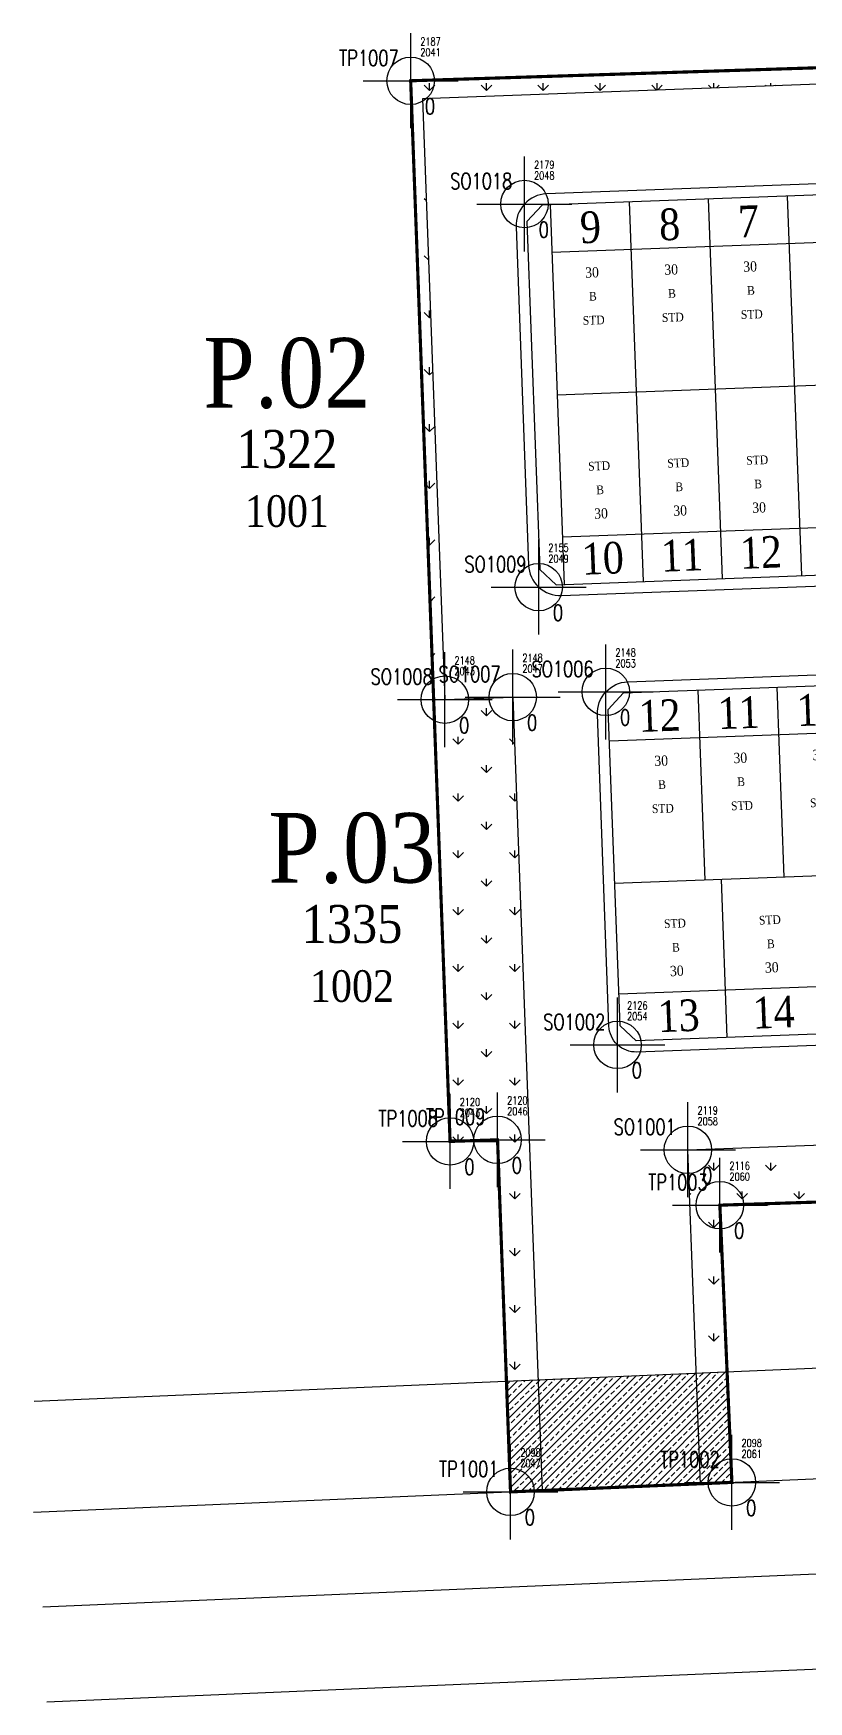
# Model space of a CAD drawing. Header units: metres. Extents: x 2017 to 2275, y 2085 to 2267.
# Drawn here: x 2017.1 to 2066.1, y 2084.5 to 2190 of the extents above; entities that cross this region are included whole.
import ezdxf
from ezdxf.enums import TextEntityAlignment as Align

# ---------------------------------------------------------------- set-up
doc = ezdxf.new("R2010")
doc.units = ezdxf.units.M
doc.header["$LTSCALE"] = 20
doc.header["$PDMODE"] = 34
doc.header["$PDSIZE"] = 3
doc.linetypes.add('DIVIDE2', pattern=[15.875, 6.35, -3.175, 0, -3.175, 0, -3.175])
doc.layers.add('A-PTAT-POS', color=82, linetype='Continuous', plot=False)
for name, color, linetype in [('AT-ELEV', 2, 'Continuous'), ('AT-ID', 4, 'Continuous'), ('AT-POINT', 6, 'Continuous'), ('AT-POS', 84, 'Continuous'), ('AT-TAG-AREAUNIT', 4, 'Continuous'), ('AT-TAG-KAVLING', 6, 'Continuous'), ('AT-TAG-NOUNIT', 4, 'Continuous'), ('AT-TAG-NUMBLOK', 4, 'Continuous'), ('AT-TAG-TIPEUNIT', 4, 'Continuous'), ('BATAS JALAN & SALURAN', 4, 'Continuous'), ('BATAS-GSB', 5, 'Continuous'), ('BATAS-KAVLING', 100, 'Continuous'), ('BATAS-RINCIK KAVLING', 104, 'Continuous')]:
    doc.layers.add(name, color=color, linetype=linetype)
doc.styles.add('BLOK', font='GARA.TTF', dxfattribs={"width": 0.7})
doc.styles.get("Standard").update_dxf_attribs({"font": 'romans.shx', "width": 0.75})

# ---------------------------------------------------------------- blocks, each defined once
blk = doc.blocks.new('TAG_ATR-KAVLING')
at = {"layer": 'AT-TAG-AREAUNIT', "color": 0, "style": 'BLOK'}
blk.add_attdef('TAG_AREA-KAV', text='', height=1.2, dxfattribs=at).set_placement((0, -2.408), align=Align.MIDDLE_CENTER)
at = {"layer": 'AT-TAG-NOUNIT', "color": 0, "style": 'BLOK'}
blk.add_attdef('ID-KAV', text='', height=2.2, dxfattribs=at).set_placement((0, 0), align=Align.MIDDLE_CENTER)
at = {"layer": 'AT-TAG-NUMBLOK', "color": 0, "style": 'BLOK'}
blk.add_attdef('TAG_NUMERIC', text='', height=1, dxfattribs=at).set_placement((0, -4.372), align=Align.MIDDLE_CENTER)
blk = doc.blocks.new('AT-POINT')
at = {"layer": 'AT-POINT'}
blk.add_point((0, 0), dxfattribs=at)
at = {"layer": 'AT-ELEV', "width": 0.75}
blk.add_attdef('ELEVASI', text='', height=1, dxfattribs=at).set_placement((0.68, -0.73), align=Align.TOP_LEFT)
at = {"layer": 'AT-ID', "width": 0.75}
blk.add_attdef('ID', text='', height=2, dxfattribs=at).set_placement((-0.85, 1.08), align=Align.BOTTOM_RIGHT)
at = {"layer": 'AT-POS', "width": 0.75}
for tag, p in [('NORTHING', (0.93, 1.56)), ('EASTING', (0.93, 0.69))]:
    blk.add_attdef(tag, text='', height=0.5, dxfattribs=at).set_placement(p, align=Align.BOTTOM_LEFT)
blk = doc.blocks.new('TAG_NUMBERING')
at = {"layer": 'AT-TAG-AREAUNIT', "color": 0, "style": 'BLOK'}
blk.add_attdef('TAG_AT_AREA', text='', height=0.65, dxfattribs=at).set_placement((0, -2.91), align=Align.MIDDLE_CENTER)
at = {"layer": 'AT-TAG-NOUNIT', "color": 0, "style": 'BLOK'}
blk.add_attdef('TAG_NO', text='', height=2, dxfattribs=at).set_placement((0, -0.05), align=Align.MIDDLE_CENTER)
at = {"layer": 'AT-TAG-NUMBLOK', "color": 0, "style": 'BLOK'}
blk.add_attdef('TAG_NUMBLOK', text='', height=0.55, dxfattribs=at).set_placement((0, -4.42), align=Align.MIDDLE_CENTER)
at = {"layer": 'AT-TAG-TIPEUNIT', "color": 0, "style": 'BLOK'}
blk.add_attdef('TAG_TIPE', text='', height=0.55, dxfattribs=at).set_placement((0, -5.93), align=Align.MIDDLE_CENTER)

msp = doc.modelspace()

# ---------------------------------------------------------------- hatches: boundary and pattern name
h = msp.add_hatch()
h.set_pattern_fill('GRASS', color=256, scale=0.1)
h.set_pattern_definition([(90, (-131.1149, 16.7098), (-1.7960512, 1.7960512), [0.47625, -3.1158524]), (45, (-131.115, 16.7098), (-1.7960512, 1.7960512), [0.47625, -2.06375]), (135, (-131.115, 16.7098), (-1.7960512, -1.7960512), [0.47625, -2.06375])])
h.paths.add_polyline_path([(2047.36, 2148.01), (2043.07, 2147.85), (2041.66, 2185.82), (2096.28, 2187.85), (2096.25, 2188.73), (2040.91, 2186.96), (2043.4, 2119.93), (2046.4, 2120.03), (2046.97, 2104.78), (2048.96, 2104.87)])
h.paths.add_polyline_path([(2119.12, 2121.65), (2058.43, 2119.4), (2058.95, 2105.29), (2060.91, 2105.37), (2060.45, 2115.9), (2130.55, 2118.14), (2129.29, 2153.67), (2123.94, 2153.48), (2125.23, 2118.68), (2119.23, 2118.48)])
h = msp.add_hatch()
h.set_pattern_fill('ANSI33', color=256, scale=0.1)
h.set_pattern_definition([(45, (-131.1149, 16.70985), (-0.4490128, 0.4490128), []), (45, (-130.6659, 16.70985), (-0.4490128, 0.4490128), [0.3175, -0.15875])])
h.paths.add_polyline_path([(2060.91, 2105.37), (2046.97, 2104.78), (2047.22, 2097.78), (2061.21, 2098.38)])

# ---------------------------------------------------------------- linework, layer by layer
at = {"color": 1, "linetype": 'DIVIDE2', "ltscale": 0.02, "const_width": 0.2}
msp.add_lwpolyline([(2112.54, 2189.25), (2040.91, 2186.96), (2043.4, 2119.93), (2046.4, 2120.03), (2047.22, 2097.78), (2061.21, 2098.38), (2060.45, 2115.9), (2130.55, 2118.14), (2128.84, 2166.39)], close=True, dxfattribs=at)
for points in [[(2017.11, 2103.51), (2095.11, 2106.83)], [(2017.07, 2096.5), (2095.92, 2099.86)], [(2017.66, 2090.52), (2095.66, 2093.84)], [(2017.92, 2084.52), (2095.92, 2087.85)]]:
    msp.add_lwpolyline(points)
at = {"layer": 'BATAS JALAN & SALURAN'}
for points in [[(2107.87, 2159.19), (2108.54, 2160.54, 0.275854), (2108.12, 2165.65), (2097.39, 2180.68, 0.252232), (2095.69, 2181.52), (2049.49, 2179.81, 0.414214), (2047.57, 2177.73), (2048.36, 2156.35, 0.414214), (2050.44, 2154.43), (2103.57, 2156.4, 0.275854)], [(2116.79, 2149.28), (2117.51, 2129.9, -0.414214), (2115.59, 2127.82), (2055.2, 2125.58, -0.414214), (2053.44, 2127.22), (2052.71, 2146.9, -0.414214), (2054.63, 2148.98), (2114.72, 2151.21, -0.414214)]]:
    msp.add_lwpolyline(points, format="xyb", close=True, dxfattribs=at)
at = {"layer": 'BATAS-GSB'}
for points in [[(2049.83, 2176.12), (2094.8, 2177.79)], [(2050.5, 2158.13), (2100.46, 2159.98)], [(2114.16, 2147.48), (2053.47, 2145.23)], [(2114.75, 2131.49), (2114.75, 2131.49), (2054.06, 2129.24)]]:
    msp.add_lwpolyline(points, dxfattribs=at)
at = {"layer": 'BATAS-KAVLING'}
msp.add_lwpolyline([(2059.22, 2098.24), (2058.43, 2119.4), (2119.12, 2121.65), (2119.23, 2118.48), (2125.23, 2118.68), (2123.94, 2153.48, 0.146659), (2122.27, 2158.37), (2103.94, 2184.08, 0.252232), (2096.28, 2187.85), (2041.66, 2185.82), (2043.07, 2147.85), (2047.36, 2148.01), (2049.22, 2097.87)], format="xyb", dxfattribs=at)
for points in [[(2095.42, 2180.81), (2049.22, 2179.1), (2048.26, 2178.06), (2049.07, 2156.08), (2050.11, 2155.11), (2104.11, 2157.12), (2106.99, 2158.99), (2108.16, 2161.36), (2107.88, 2164.78), (2097, 2180.03)], [(2114.86, 2128.5), (2055.17, 2126.28), (2054.14, 2127.24), (2053.4, 2147.23), (2054.36, 2148.27), (2114.04, 2150.48)]]:
    msp.add_lwpolyline(points, close=True, dxfattribs=at)
at = {"layer": 'BATAS-RINCIK KAVLING'}
for points in [[(2054.71, 2179.3), (2055.6, 2155.32)], [(2059.71, 2179.49), (2060.6, 2155.5)], [(2064.71, 2179.67), (2065.6, 2155.69)], [(2049.72, 2179.12), (2050.61, 2155.13)], [(2050.16, 2167.12), (2100.13, 2168.98)], [(2059.53, 2136.45), (2059.08, 2148.44)], [(2064.52, 2136.64), (2064.08, 2148.63)], [(2114.49, 2138.49), (2053.8, 2136.24)], [(2060.53, 2136.49), (2060.9, 2126.49)]]:
    msp.add_lwpolyline(points, dxfattribs=at)

# ---------------------------------------------------------------- block references
ref = msp.add_blockref('AT-POINT', (2040.91, 2186.96))
ref.add_attrib('ID', 'TP1007', dxfattribs={"layer": 'AT-ID', "height": 1, "width": 0.75}).set_placement((2040.15, 2187.6), align=Align.BOTTOM_RIGHT)
ref.add_attrib('NORTHING', '2187', dxfattribs={"layer": 'A-PTAT-POS', "height": 0.5, "width": 0.75}).set_placement((2041.52, 2189.04), align=Align.BOTTOM_LEFT)
ref.add_attrib('EASTING', '2041', dxfattribs={"layer": 'A-PTAT-POS', "height": 0.5, "width": 0.75}).set_placement((2041.52, 2188.36), align=Align.BOTTOM_LEFT)
ref.add_attrib('ELEVASI', '0', dxfattribs={"layer": 'AT-ELEV', "height": 1, "width": 0.75}).set_placement((2041.81, 2185.84), align=Align.TOP_LEFT)
ref = msp.add_blockref('AT-POINT', (2048.1, 2179.17))
ref.add_attrib('ID', 'SO1018', dxfattribs={"layer": 'AT-ID', "height": 1, "width": 0.75}).set_placement((2047.33, 2179.82), align=Align.BOTTOM_RIGHT)
ref.add_attrib('NORTHING', '2179', dxfattribs={"layer": 'A-PTAT-POS', "height": 0.5, "width": 0.75}).set_placement((2048.71, 2181.26), align=Align.BOTTOM_LEFT)
ref.add_attrib('EASTING', '2048', dxfattribs={"layer": 'A-PTAT-POS', "height": 0.5, "width": 0.75}).set_placement((2048.71, 2180.57), align=Align.BOTTOM_LEFT)
ref.add_attrib('ELEVASI', '0', dxfattribs={"layer": 'AT-ELEV', "height": 1, "width": 0.75}).set_placement((2049, 2178.05), align=Align.TOP_LEFT)
ref = msp.add_blockref('AT-POINT', (2049, 2154.96))
ref.add_attrib('ID', 'SO1009', dxfattribs={"layer": 'AT-ID', "height": 1, "width": 0.75}).set_placement((2048.23, 2155.61), align=Align.BOTTOM_RIGHT)
ref.add_attrib('NORTHING', '2155', dxfattribs={"layer": 'A-PTAT-POS', "height": 0.5, "width": 0.75}).set_placement((2049.61, 2157.05), align=Align.BOTTOM_LEFT)
ref.add_attrib('EASTING', '2049', dxfattribs={"layer": 'A-PTAT-POS', "height": 0.5, "width": 0.75}).set_placement((2049.61, 2156.36), align=Align.BOTTOM_LEFT)
ref.add_attrib('ELEVASI', '0', dxfattribs={"layer": 'AT-ELEV', "height": 1, "width": 0.75}).set_placement((2049.9, 2153.84), align=Align.TOP_LEFT)
ref = msp.add_blockref('AT-POINT', (2043.07, 2147.85))
ref.add_attrib('ID', 'SO1008', dxfattribs={"layer": 'AT-ID', "height": 1, "width": 0.75}).set_placement((2042.3, 2148.5), align=Align.BOTTOM_RIGHT)
ref.add_attrib('NORTHING', '2148', dxfattribs={"layer": 'A-PTAT-POS', "height": 0.5, "width": 0.75}).set_placement((2043.68, 2149.93), align=Align.BOTTOM_LEFT)
ref.add_attrib('EASTING', '2043', dxfattribs={"layer": 'A-PTAT-POS', "height": 0.5, "width": 0.75}).set_placement((2043.68, 2149.25), align=Align.BOTTOM_LEFT)
ref.add_attrib('ELEVASI', '0', dxfattribs={"layer": 'AT-ELEV', "height": 1, "width": 0.75}).set_placement((2043.97, 2146.73), align=Align.TOP_LEFT)
ref = msp.add_blockref('AT-POINT', (2047.36, 2148.01))
ref.add_attrib('ID', 'SO1007', dxfattribs={"layer": 'AT-ID', "height": 1, "width": 0.75}).set_placement((2046.59, 2148.66), align=Align.BOTTOM_RIGHT)
ref.add_attrib('NORTHING', '2148', dxfattribs={"layer": 'A-PTAT-POS', "height": 0.5, "width": 0.75}).set_placement((2047.97, 2150.09), align=Align.BOTTOM_LEFT)
ref.add_attrib('EASTING', '2047', dxfattribs={"layer": 'A-PTAT-POS', "height": 0.5, "width": 0.75}).set_placement((2047.97, 2149.41), align=Align.BOTTOM_LEFT)
ref.add_attrib('ELEVASI', '0', dxfattribs={"layer": 'AT-ELEV', "height": 1, "width": 0.75}).set_placement((2048.26, 2146.89), align=Align.TOP_LEFT)
ref = msp.add_blockref('AT-POINT', (2053.24, 2148.34))
ref.add_attrib('ID', 'SO1006', dxfattribs={"layer": 'AT-ID', "height": 1, "width": 0.75}).set_placement((2052.47, 2148.99), align=Align.BOTTOM_RIGHT)
ref.add_attrib('NORTHING', '2148', dxfattribs={"layer": 'A-PTAT-POS', "height": 0.5, "width": 0.75}).set_placement((2053.85, 2150.43), align=Align.BOTTOM_LEFT)
ref.add_attrib('EASTING', '2053', dxfattribs={"layer": 'A-PTAT-POS', "height": 0.5, "width": 0.75}).set_placement((2053.85, 2149.74), align=Align.BOTTOM_LEFT)
ref.add_attrib('ELEVASI', '0', dxfattribs={"layer": 'AT-ELEV', "height": 1, "width": 0.75}).set_placement((2054.14, 2147.22), align=Align.TOP_LEFT)
ref = msp.add_blockref('AT-POINT', (2053.98, 2126.03))
ref.add_attrib('ID', 'SO1002', dxfattribs={"layer": 'AT-ID', "height": 1, "width": 0.75}).set_placement((2053.21, 2126.68), align=Align.BOTTOM_RIGHT)
ref.add_attrib('NORTHING', '2126', dxfattribs={"layer": 'A-PTAT-POS', "height": 0.5, "width": 0.75}).set_placement((2054.59, 2128.12), align=Align.BOTTOM_LEFT)
ref.add_attrib('EASTING', '2054', dxfattribs={"layer": 'A-PTAT-POS', "height": 0.5, "width": 0.75}).set_placement((2054.59, 2127.44), align=Align.BOTTOM_LEFT)
ref.add_attrib('ELEVASI', '0', dxfattribs={"layer": 'AT-ELEV', "height": 1, "width": 0.75}).set_placement((2054.88, 2124.92), align=Align.TOP_LEFT)
ref = msp.add_blockref('AT-POINT', (2043.4, 2119.93))
ref.add_attrib('ID', 'TP1008', dxfattribs={"layer": 'AT-ID', "height": 1, "width": 0.75}).set_placement((2042.63, 2120.58), align=Align.BOTTOM_RIGHT)
ref.add_attrib('NORTHING', '2120', dxfattribs={"layer": 'A-PTAT-POS', "height": 0.5, "width": 0.75}).set_placement((2044.01, 2122.02), align=Align.BOTTOM_LEFT)
ref.add_attrib('EASTING', '2043', dxfattribs={"layer": 'A-PTAT-POS', "height": 0.5, "width": 0.75}).set_placement((2044.01, 2121.34), align=Align.BOTTOM_LEFT)
ref.add_attrib('ELEVASI', '0', dxfattribs={"layer": 'AT-ELEV', "height": 1, "width": 0.75}).set_placement((2044.3, 2118.82), align=Align.TOP_LEFT)
ref = msp.add_blockref('AT-POINT', (2046.4, 2120.03))
ref.add_attrib('ID', 'TP1009', dxfattribs={"layer": 'AT-ID', "height": 1, "width": 0.75}).set_placement((2045.63, 2120.68), align=Align.BOTTOM_RIGHT)
ref.add_attrib('NORTHING', '2120', dxfattribs={"layer": 'A-PTAT-POS', "height": 0.5, "width": 0.75}).set_placement((2047.01, 2122.12), align=Align.BOTTOM_LEFT)
ref.add_attrib('EASTING', '2046', dxfattribs={"layer": 'A-PTAT-POS', "height": 0.5, "width": 0.75}).set_placement((2047.01, 2121.43), align=Align.BOTTOM_LEFT)
ref.add_attrib('ELEVASI', '0', dxfattribs={"layer": 'AT-ELEV', "height": 1, "width": 0.75}).set_placement((2047.3, 2118.91), align=Align.TOP_LEFT)
ref = msp.add_blockref('AT-POINT', (2058.43, 2119.4))
ref.add_attrib('ID', 'SO1001', dxfattribs={"layer": 'AT-ID', "height": 1, "width": 0.75}).set_placement((2057.66, 2120.05), align=Align.BOTTOM_RIGHT)
ref.add_attrib('NORTHING', '2119', dxfattribs={"layer": 'A-PTAT-POS', "height": 0.5, "width": 0.75}).set_placement((2059.04, 2121.49), align=Align.BOTTOM_LEFT)
ref.add_attrib('EASTING', '2058', dxfattribs={"layer": 'A-PTAT-POS', "height": 0.5, "width": 0.75}).set_placement((2059.04, 2120.8), align=Align.BOTTOM_LEFT)
ref.add_attrib('ELEVASI', '0', dxfattribs={"layer": 'AT-ELEV', "height": 1, "width": 0.75}).set_placement((2059.33, 2118.28), align=Align.TOP_LEFT)
ref = msp.add_blockref('AT-POINT', (2060.45, 2115.9))
ref.add_attrib('ID', 'TP1003', dxfattribs={"layer": 'AT-ID', "height": 1, "width": 0.75}).set_placement((2059.68, 2116.55), align=Align.BOTTOM_RIGHT)
ref.add_attrib('NORTHING', '2116', dxfattribs={"layer": 'A-PTAT-POS', "height": 0.5, "width": 0.75}).set_placement((2061.06, 2117.99), align=Align.BOTTOM_LEFT)
ref.add_attrib('EASTING', '2060', dxfattribs={"layer": 'A-PTAT-POS', "height": 0.5, "width": 0.75}).set_placement((2061.06, 2117.3), align=Align.BOTTOM_LEFT)
ref.add_attrib('ELEVASI', '0', dxfattribs={"layer": 'AT-ELEV', "height": 1, "width": 0.75}).set_placement((2061.35, 2114.79), align=Align.TOP_LEFT)
ref = msp.add_blockref('AT-POINT', (2061.21, 2098.38))
ref.add_attrib('ID', 'TP1002', dxfattribs={"layer": 'AT-ID', "height": 1, "width": 0.75}).set_placement((2060.44, 2099.03), align=Align.BOTTOM_RIGHT)
ref.add_attrib('NORTHING', '2098', dxfattribs={"layer": 'A-PTAT-POS', "height": 0.5, "width": 0.75}).set_placement((2061.82, 2100.47), align=Align.BOTTOM_LEFT)
ref.add_attrib('EASTING', '2061', dxfattribs={"layer": 'A-PTAT-POS', "height": 0.5, "width": 0.75}).set_placement((2061.82, 2099.78), align=Align.BOTTOM_LEFT)
ref.add_attrib('ELEVASI', '0', dxfattribs={"layer": 'AT-ELEV', "height": 1, "width": 0.75}).set_placement((2062.11, 2097.26), align=Align.TOP_LEFT)
ref = msp.add_blockref('AT-POINT', (2047.22, 2097.78))
ref.add_attrib('ID', 'TP1001', dxfattribs={"layer": 'AT-ID', "height": 1, "width": 0.75}).set_placement((2046.46, 2098.43), align=Align.BOTTOM_RIGHT)
ref.add_attrib('NORTHING', '2098', dxfattribs={"layer": 'A-PTAT-POS', "height": 0.5, "width": 0.75}).set_placement((2047.84, 2099.87), align=Align.BOTTOM_LEFT)
ref.add_attrib('EASTING', '2047', dxfattribs={"layer": 'A-PTAT-POS', "height": 0.5, "width": 0.75}).set_placement((2047.84, 2099.19), align=Align.BOTTOM_LEFT)
ref.add_attrib('ELEVASI', '0', dxfattribs={"layer": 'AT-ELEV', "height": 1, "width": 0.75}).set_placement((2048.12, 2096.67), align=Align.TOP_LEFT)
at = {"layer": 'AT-TAG-KAVLING', "xscale": 2, "yscale": 2, "zscale": 2}
for p, values in [((2033.09, 2168.51), {'ID-KAV': 'P.02', 'TAG_AREA-KAV': '1322', 'TAG_NUMERIC': '1001'}), ((2037.2, 2138.49), {'ID-KAV': 'P.03', 'TAG_AREA-KAV': '1335', 'TAG_NUMERIC': '1002'})]:
    msp.add_blockref('TAG_ATR-KAVLING', p, dxfattribs=at).add_auto_attribs(values)
at = {"layer": 'AT-TAG-NOUNIT', "rotation": 2}
for p, values in [((2052.27, 2177.76), {'TAG_NO': '9', 'TAG_AT_AREA': '30', 'TAG_NUMBLOK': 'B', 'TAG_TIPE': 'STD'}), ((2057.27, 2177.94), {'TAG_NO': '8', 'TAG_AT_AREA': '30', 'TAG_NUMBLOK': 'B', 'TAG_TIPE': 'STD'}), ((2062.26, 2178.13), {'TAG_NO': '7', 'TAG_AT_AREA': '30', 'TAG_NUMBLOK': 'B', 'TAG_TIPE': 'STD'}), ((2056.64, 2146.9), {'TAG_NO': '12', 'TAG_AT_AREA': '30', 'TAG_NUMBLOK': 'B', 'TAG_TIPE': 'STD'}), ((2061.64, 2147.08), {'TAG_NO': '11', 'TAG_AT_AREA': '30', 'TAG_NUMBLOK': 'B', 'TAG_TIPE': 'STD'}), ((2066.63, 2147.27), {'TAG_NO': '10', 'TAG_AT_AREA': '30', 'TAG_NUMBLOK': 'B', 'TAG_TIPE': 'STD'})]:
    msp.add_blockref('TAG_NUMBERING', p, dxfattribs=at).add_auto_attribs(values)
at = {"layer": 'AT-TAG-NOUNIT'}
ref = msp.add_blockref('TAG_NUMBERING', (2053.05, 2156.68), dxfattribs=dict(at, xscale=-1, rotation=182.2496825043072))
ref.add_attrib('TAG_NO', '10', dxfattribs={"color": 0, "height": 2, "rotation": 2.2497, "style": 'BLOK'}).set_placement((2053.05, 2156.79), align=Align.MIDDLE_CENTER)
ref.add_attrib('TAG_AT_AREA', '30', dxfattribs={"layer": 'AT-TAG-AREAUNIT', "color": 0, "height": 0.65, "rotation": 2.2497, "style": 'BLOK'}).set_placement((2052.94, 2159.62), align=Align.MIDDLE_CENTER)
ref.add_attrib('TAG_NUMBLOK', 'B', dxfattribs={"layer": 'AT-TAG-NUMBLOK', "color": 0, "height": 0.55, "rotation": 2.2497, "style": 'BLOK'}).set_placement((2052.88, 2161.11), align=Align.MIDDLE_CENTER)
ref.add_attrib('TAG_TIPE', 'STD', dxfattribs={"layer": 'AT-TAG-TIPEUNIT', "color": 0, "height": 0.55, "rotation": 2.2497, "style": 'BLOK'}).set_placement((2052.82, 2162.62), align=Align.MIDDLE_CENTER)
ref = msp.add_blockref('TAG_NUMBERING', (2058.05, 2156.86), dxfattribs=dict(at, xscale=-1, rotation=182.2496825043072))
ref.add_attrib('TAG_NO', '11', dxfattribs={"color": 0, "height": 2, "rotation": 2.2497, "style": 'BLOK'}).set_placement((2058.05, 2156.98), align=Align.MIDDLE_CENTER)
ref.add_attrib('TAG_AT_AREA', '30', dxfattribs={"layer": 'AT-TAG-AREAUNIT', "color": 0, "height": 0.65, "rotation": 2.2497, "style": 'BLOK'}).set_placement((2057.94, 2159.8), align=Align.MIDDLE_CENTER)
ref.add_attrib('TAG_NUMBLOK', 'B', dxfattribs={"layer": 'AT-TAG-NUMBLOK', "color": 0, "height": 0.55, "rotation": 2.2497, "style": 'BLOK'}).set_placement((2057.88, 2161.3), align=Align.MIDDLE_CENTER)
ref.add_attrib('TAG_TIPE', 'STD', dxfattribs={"layer": 'AT-TAG-TIPEUNIT', "color": 0, "height": 0.55, "rotation": 2.2497, "style": 'BLOK'}).set_placement((2057.82, 2162.81), align=Align.MIDDLE_CENTER)
ref = msp.add_blockref('TAG_NUMBERING', (2063.05, 2157.05), dxfattribs=dict(at, xscale=-1, rotation=182.2496825043072))
ref.add_attrib('TAG_NO', '12', dxfattribs={"color": 0, "height": 2, "rotation": 2.2497, "style": 'BLOK'}).set_placement((2063.04, 2157.16), align=Align.MIDDLE_CENTER)
ref.add_attrib('TAG_AT_AREA', '30', dxfattribs={"layer": 'AT-TAG-AREAUNIT', "color": 0, "height": 0.65, "rotation": 2.2497, "style": 'BLOK'}).set_placement((2062.93, 2159.99), align=Align.MIDDLE_CENTER)
ref.add_attrib('TAG_NUMBLOK', 'B', dxfattribs={"layer": 'AT-TAG-NUMBLOK', "color": 0, "height": 0.55, "rotation": 2.2497, "style": 'BLOK'}).set_placement((2062.87, 2161.48), align=Align.MIDDLE_CENTER)
ref.add_attrib('TAG_TIPE', 'STD', dxfattribs={"layer": 'AT-TAG-TIPEUNIT', "color": 0, "height": 0.55, "rotation": 2.2497, "style": 'BLOK'}).set_placement((2062.81, 2162.99), align=Align.MIDDLE_CENTER)
ref = msp.add_blockref('TAG_NUMBERING', (2057.85, 2127.76), dxfattribs=dict(at, xscale=-1, rotation=182.2496825043072))
ref.add_attrib('TAG_NO', '13', dxfattribs={"color": 0, "height": 2, "rotation": 2.2497, "style": 'BLOK'}).set_placement((2057.84, 2127.88), align=Align.MIDDLE_CENTER)
ref.add_attrib('TAG_AT_AREA', '30', dxfattribs={"layer": 'AT-TAG-AREAUNIT', "color": 0, "height": 0.65, "rotation": 2.2497, "style": 'BLOK'}).set_placement((2057.73, 2130.71), align=Align.MIDDLE_CENTER)
ref.add_attrib('TAG_NUMBLOK', 'B', dxfattribs={"layer": 'AT-TAG-NUMBLOK', "color": 0, "height": 0.55, "rotation": 2.2497, "style": 'BLOK'}).set_placement((2057.67, 2132.2), align=Align.MIDDLE_CENTER)
ref.add_attrib('TAG_TIPE', 'STD', dxfattribs={"layer": 'AT-TAG-TIPEUNIT', "color": 0, "height": 0.55, "rotation": 2.2497, "style": 'BLOK'}).set_placement((2057.61, 2133.71), align=Align.MIDDLE_CENTER)
ref = msp.add_blockref('TAG_NUMBERING', (2063.84, 2127.99), dxfattribs=dict(at, xscale=-1, rotation=182.2496825043072))
ref.add_attrib('TAG_NO', '14', dxfattribs={"color": 0, "height": 2, "rotation": 2.2497, "style": 'BLOK'}).set_placement((2063.84, 2128.1), align=Align.MIDDLE_CENTER)
ref.add_attrib('TAG_AT_AREA', '30', dxfattribs={"layer": 'AT-TAG-AREAUNIT', "color": 0, "height": 0.65, "rotation": 2.2497, "style": 'BLOK'}).set_placement((2063.73, 2130.93), align=Align.MIDDLE_CENTER)
ref.add_attrib('TAG_NUMBLOK', 'B', dxfattribs={"layer": 'AT-TAG-NUMBLOK', "color": 0, "height": 0.55, "rotation": 2.2497, "style": 'BLOK'}).set_placement((2063.67, 2132.42), align=Align.MIDDLE_CENTER)
ref.add_attrib('TAG_TIPE', 'STD', dxfattribs={"layer": 'AT-TAG-TIPEUNIT', "color": 0, "height": 0.55, "rotation": 2.2497, "style": 'BLOK'}).set_placement((2063.61, 2133.93), align=Align.MIDDLE_CENTER)

doc.saveas('drawing.dxf')
